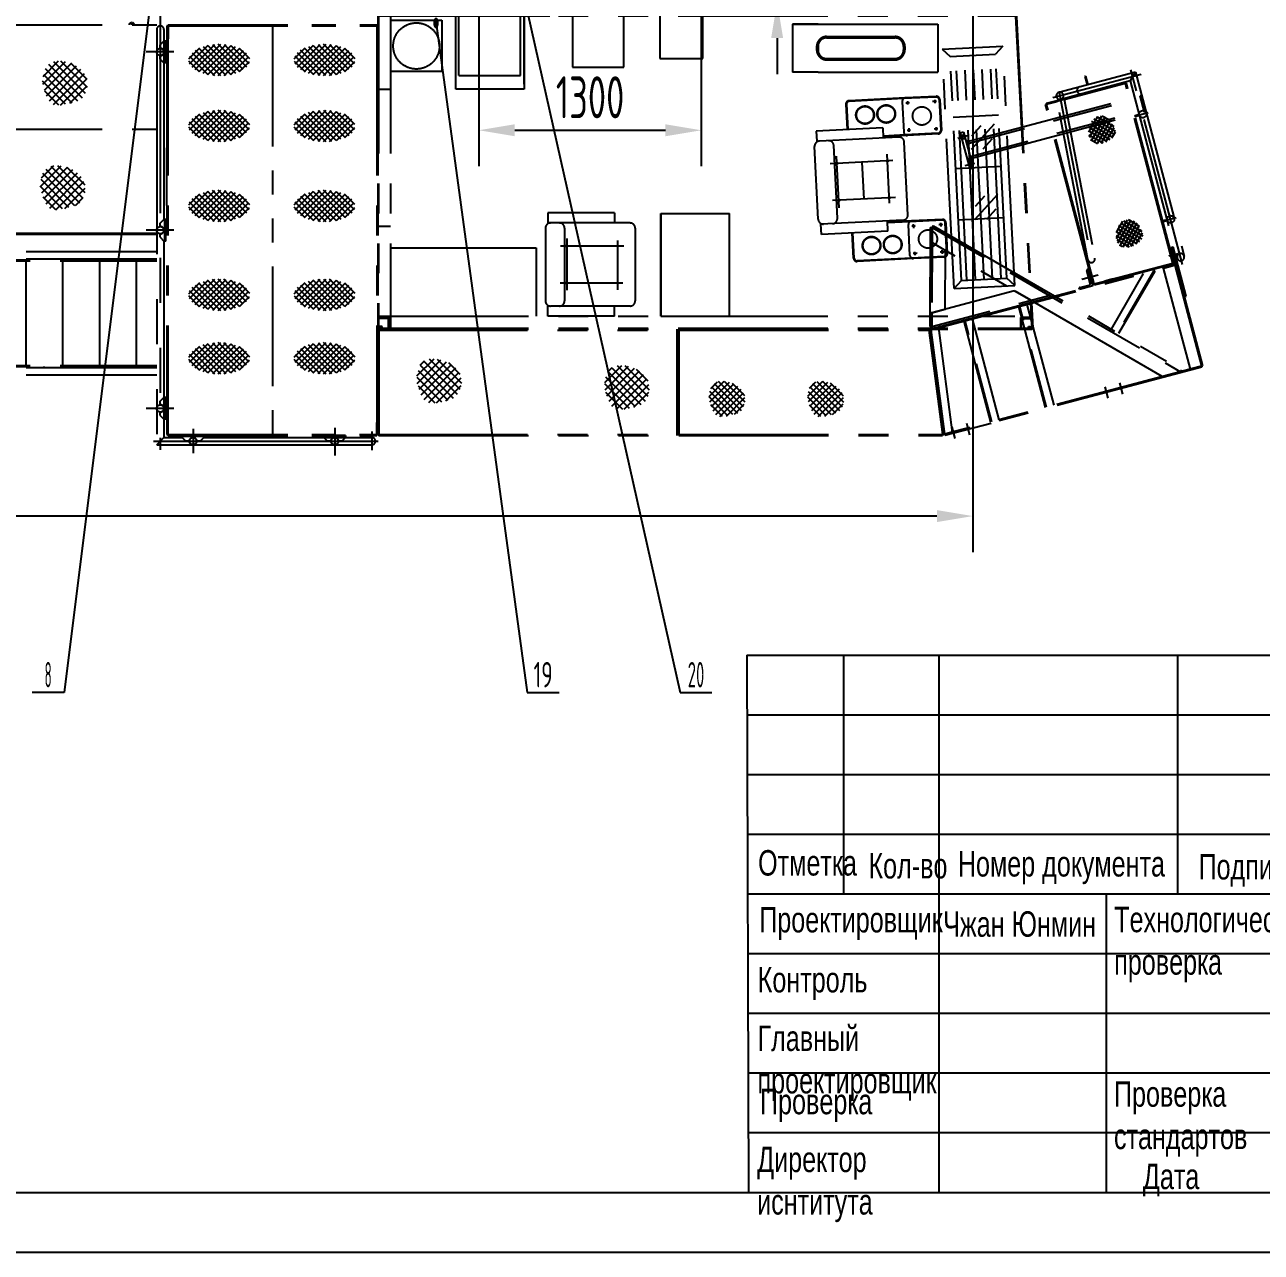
# Model space of a CAD drawing. Header units: millimetres. Extents: x 0 to 29400, y -802 to 20790.
# Drawn here: x 12261 to 19485, y 0 to 7170 of the extents above; entities that cross this region are included whole.
import ezdxf
from ezdxf.enums import TextEntityAlignment as Align

# ---------------------------------------------------------------- set-up
doc = ezdxf.new("R2010")
doc.units = ezdxf.units.MM
doc.header["$LTSCALE"] = 700
doc.linetypes.add('F', pattern=[0.75, 0.5, -0.25])
doc.linetypes.add('K', pattern=[2.5, 1.25, -0.25, 0.25, -0.25, 0.25, -0.25])
for name, color, linetype in [('01', 7, 'Continuous'), ('02', 1, 'Continuous'), ('04', 2, 'F'), ('07', 6, 'K'), ('08', 1, 'Continuous'), ('11', 3, 'Continuous'), ('THICK', 7, 'Continuous')]:
    doc.layers.add(name, color=color, linetype=linetype)
doc.styles.get("Standard").update_dxf_attribs({"font": 'isocp', "width": 0.707, "bigfont": 'intecad.shx'})
doc.dimstyles.new('INTE', dxfattribs={"dimscale": 70, "dimtxt": 3.5, "dimasz": 3, "dimexe": 3, "dimexo": 0, "dimgap": 1, "dimtad": 1, "dimdec": 0, "dimdsep": 46, "dimtxsty": 'Standard', "dimcen": 0, "dimclrd": 1, "dimclre": 1, "dimclrt": 3, "dimadec": 0, "dimazin": 0, "dimtfac": 1, "dimtdec": 0, "dimtmove": 0, "dimatfit": 0, "dimfxl": 1, "dimarcsym": 0})

# ---------------------------------------------------------------- blocks, each defined once
blk = doc.blocks.new('*D641')
at = {"layer": '02', "color": 1, "linetype": 'Continuous', "lineweight": -2, "ltscale": 1.166667}
for p, q in [((17799.9, 11633.2), (17799.9, 4089.9)), ((4466.3, 10921.1), (4466.3, 4089.9)), ((17589.9, 4299.9), (4676.3, 4299.9))]:
    blk.add_line(p, q, dxfattribs=at)
at = {"layer": '02', "color": 1, "linetype": 'Continuous', "ltscale": 1.166667}
for points in [[(4676.3, 4334.9), (4676.3, 4264.9), (4466.3, 4299.9)], [(17589.9, 4334.9), (17589.9, 4264.9), (17799.9, 4299.9)]]:
    blk.add_solid(points, dxfattribs=at)
at = {"layer": 'Defpoints', "color": 0, "linetype": 'Continuous', "ltscale": 1.166667}
for p in [(17799.9, 11633.2), (4466.3, 10921.1), (4466.3, 4299.9)]:
    blk.add_point(p, dxfattribs=at)
at = {"layer": '02', "color": 3, "linetype": 'Continuous', "ltscale": 1.166667, "insert": (11133.1, 4492.4), "char_height": 245, "attachment_point": 5}
blk.add_mtext('13334', dxfattribs=at)
blk = doc.blocks.new('QEWEQ')
at = {"layer": '07', "color": 6, "linetype": 'K'}
for p, q in [((4010.4, -3166.8), (4264.4, -3166.8)), ((4010.4, -3194.5), (4010.4, -3166.8)), ((4264.4, -3194.5), (4264.4, -3166.8)), ((3775.3, -3194.5), (6288.9, -3194.5)), ((3775.3, -3236.8), (6288.9, -3236.8)), ((3975.3, -3242.8), (6288.9, -3242.8)), ((3975.3, -3242.8), (3975.3, -3248.8)), ((3975.3, -3248.8), (6288.9, -3248.8)), ((4018.4, -3858.8), (4018.4, -3248.8)), ((4161.1, -3236.8), (4161.1, -3242.8)), ((4233.7, -3858.8), (4233.7, -3248.8)), ((4334.3, -3236.8), (4334.3, -3242.8)), ((4449, -3858.8), (4449, -3248.8)), ((4664.4, -3858.8), (4664.4, -3248.8)), ((4879.7, -3858.8), (4879.7, -3248.8)), ((4895.9, -3236.8), (4895.9, -3242.8)), ((5069, -3236.8), (5069, -3242.8)), ((5095, -3858.8), (5095, -3248.8)), ((5310.4, -3858.8), (5310.4, -3248.8)), ((5525.7, -3858.8), (5525.7, -3248.8)), ((5630.6, -3236.8), (5630.6, -3242.8)), ((5741, -3858.8), (5741, -3248.8)), ((5803.7, -3236.8), (5803.7, -3242.8)), ((5956.4, -3858.8), (5956.4, -3248.8)), ((6171.7, -3858.8), (6171.7, -3248.8)), ((3775.3, -3870.8), (6288.9, -3870.8)), ((3975.3, -3858.8), (6288.9, -3858.8)), ((3975.3, -3864.8), (3975.3, -3858.8)), ((3975.3, -3864.8), (6288.9, -3864.8)), ((4161.1, -3870.8), (4161.1, -3864.8)), ((4334.3, -3870.8), (4334.3, -3864.8)), ((4895.9, -3870.8), (4895.9, -3864.8)), ((5069, -3870.8), (5069, -3864.8)), ((5630.6, -3870.8), (5630.6, -3864.8)), ((5803.7, -3870.8), (5803.7, -3864.8)), ((3775.3, -3913.1), (6288.9, -3913.1)), ((4010.4, -3913.1), (4010.4, -3940.8)), ((4010.4, -3940.8), (4264.4, -3940.8)), ((4264.4, -3913.1), (4264.4, -3940.8))]:
    blk.add_line(p, q, dxfattribs=at)
for centre in [(3775.3, -3215.7), (3775.3, -3892)]:
    blk.add_arc(centre, 21.2, 90, 270, dxfattribs=at)
blk = doc.blocks.new('09-a')
at = {"layer": '04', "color": 2, "linetype": 'F'}
for p, q in [((11818.1, 7841.2), (13004.7, 6654.6)), ((11795.2, 7755.9), (11688.5, 7359.9)), ((12627.7, 7342.1), (12637.7, 7342.1)), ((12627.7, 7309.1), (12637.7, 7309.1)), ((13137.7, 7342.1), (13149.7, 7342.1)), ((13137.7, 7309.1), (13149.7, 7309.1)), ((11667.7, 7282.6), (12374.7, 7282.6)), ((11863.7, 6654.6), (11863.7, 7264.6)), ((12194.7, 6654.6), (12194.7, 7264.6)), ((12374.7, 7282.6), (12374.7, 7270.6)), ((13004.7, 7264.6), (12708.1, 6968.1)), ((11621.7, 6654.6), (11621.7, 6648.6)), ((11637.7, 6654.6), (11637.7, 6648.6)), ((11710.7, 6654.6), (11710.7, 6648.6)), ((11726.7, 6654.6), (11726.7, 6648.6)), ((12545.7, 6654.6), (12545.7, 6648.6)), ((12561.7, 6654.6), (12561.7, 6648.6)), ((12634.7, 6654.6), (12634.7, 6648.6)), ((12650.7, 6654.6), (12650.7, 6648.6))]:
    blk.add_line(p, q, dxfattribs=at)
at = {"layer": '07', "color": 6, "linetype": 'K'}
for p, q in [((11806.7, 7844.8), (11656.1, 7285.7)), ((11817.9, 7840.8), (11794.7, 7754.2)), ((11818.3, 7841.7), (11795.2, 7755.9)), ((11806.7, 7844.8), (11818.3, 7841.7)), ((11826.6, 7849.6), (11818.1, 7841.2)), ((11826.6, 7849.6), (13013.1, 6663.1)), ((11795.2, 7755.9), (11783.6, 7759)), ((12894.4, 6654.6), (11794.7, 7754.2)), ((11795.2, 7755.9), (11858.8, 7692.1)), ((11769.2, 7359.8), (11858.8, 7692.1)), ((12637.7, 7370.6), (12631, 7370.6)), ((12637.7, 7370.6), (12637.7, 7325.6)), ((12637.7, 7370.6), (12637.7, 7270.6)), ((13137.7, 7072.6), (13137.7, 7370.6)), ((13137.7, 7370.6), (13149.7, 7370.6)), ((13149.7, 7072.6), (13149.7, 7370.6)), ((11688.5, 7359.9), (11667.7, 7282.6)), ((11688.5, 7359.9), (11676.9, 7363)), ((11688.5, 7359.9), (11769.2, 7359.8)), ((12188.4, 7360.6), (11688.6, 7360.6)), ((12188.4, 7360.6), (12266.4, 7282.6)), ((12268.9, 7280.1), (12190.9, 7358.1)), ((12585, 7325.6), (12685, 7325.6)), ((12627.7, 7290.6), (12627.7, 7367.3)), ((13119.5, 7325.6), (13167.6, 7325.6)), ((11651.7, 7265.4), (11572.7, 6655.4)), ((11657.7, 7264.6), (11578.7, 6654.6)), ((11703.1, 7264.6), (11624, 6654.6)), ((11657.7, 7264.6), (11651.7, 7265.4)), ((11656.1, 7285.7), (11667.7, 7282.6)), ((11657.7, 7270.6), (13130.7, 7270.6)), ((11657.7, 7270.6), (11657.7, 7264.6)), ((11657.7, 7264.6), (13130.7, 7264.6)), ((11667.7, 7270.6), (11667.7, 7282.6)), ((11667.7, 7270.6), (12374.7, 7270.6)), ((11857.7, 6654.6), (11857.7, 7264.6)), ((11908.7, 6654.6), (11908.7, 7264.6)), ((12188.7, 6654.6), (12188.7, 7264.6)), ((12239.7, 6654.6), (12239.7, 7264.6)), ((12266.9, 7282.6), (12264.2, 7282.6)), ((12265.4, 7282.6), (12265.4, 7270.6)), ((12557.7, 7270.6), (12557.7, 7277.3)), ((12637.7, 7270.6), (12557.7, 7270.6)), ((12561, 7280.6), (12617.7, 7280.6)), ((12941, 7264.6), (12676.3, 6999.9)), ((13008.9, 7260.4), (12712.4, 6963.9)), ((13008.9, 7260.4), (13004.7, 7264.6)), ((13061.7, 7264.6), (13061.7, 6654.6)), ((13061.7, 7264.6), (13137.7, 7264.6)), ((13130.7, 7270.6), (13130.7, 7264.6)), ((13131.7, 7264.6), (13131.7, 6654.6)), ((13137.7, 7264.6), (13137.7, 6654.6)), ((13137.7, 7072.6), (13149.7, 7072.6)), ((11578.7, 6654.6), (11572.7, 6655.4)), ((13131.7, 6654.6), (11578.7, 6654.6)), ((11578.7, 6648.6), (11578.7, 6654.6)), ((11578.7, 6648.6), (11857.7, 6648.6)), ((13131.7, 6648.6), (11578.7, 6648.6)), ((11629.7, 6683.9), (11629.7, 6615.3)), ((11718.7, 6683.9), (11718.7, 6615.3)), ((12553.7, 6683.9), (12553.7, 6615.3)), ((12642.7, 6683.9), (12642.7, 6615.3)), ((13004.7, 6654.6), (12894.4, 6654.6)), ((13013.1, 6663.1), (13004.7, 6654.6)), ((13137.7, 6654.6), (13061.7, 6654.6)), ((13131.7, 6654.6), (13131.7, 6648.6))]:
    blk.add_line(p, q, dxfattribs=at)
for centre, radius, start, end in [((12631, 7367.3), 3.3, 90, 180.04595), ((12561, 7277.3), 3.3, 90.01268, 180), ((12617.7, 7290.6), 10, 270, 0)]:
    blk.add_arc(centre, radius, start, end, dxfattribs=at)
blk = doc.blocks.new('11-a1')
at = {"layer": '07', "linetype": 'K'}
for points in [[(12616.3, 9842.5), (12606.3, 9842.5), (12606.3, 9852.5)], [(13666.3, 9832.5), (13656.3, 9832.5), (13656.3, 9842.5)], [(12616.3, 9742.5), (12606.3, 9742.5), (12606.3, 9732.5)], [(13666.3, 9752.5), (13656.3, 9752.5), (13656.3, 9742.5)]]:
    blk.add_hatch(color=6, dxfattribs=at).paths.add_polyline_path(points)
at = {"layer": '04', "color": 2, "linetype": 'F'}
for p, q in [((12586.3, 9886.5), (12606.3, 9886.5)), ((12586.3, 9864.5), (12606.3, 9864.5)), ((12606.3, 9830.5), (13656.3, 9830.5)), ((12606.3, 9754.5), (13656.3, 9754.5)), ((12586.3, 9720.5), (12606.3, 9720.5)), ((12586.3, 9698.5), (12606.3, 9698.5))]:
    blk.add_line(p, q, dxfattribs=at)
at = {"layer": '07', "color": 6, "linetype": 'K'}
for p, q in [((12586.3, 9900.5), (12586.3, 9684.5)), ((12606.3, 9900.5), (12586.3, 9900.5)), ((12606.3, 9900.5), (12606.3, 9684.5)), ((12565.3, 9875.5), (12624.1, 9875.5)), ((12586.3, 9875.5), (12606.3, 9875.5)), ((12616.3, 9842.5), (12606.3, 9852.5)), ((12606.3, 9842.5), (13656.3, 9842.5)), ((13666.3, 9832.5), (13656.3, 9842.5)), ((13656.3, 9842.5), (13656.3, 9742.5)), ((13656.3, 9832.5), (13666.3, 9832.5)), ((13666.3, 9832.5), (13666.3, 9752.5)), ((12565.3, 9709.5), (12624.1, 9709.5)), ((12586.3, 9709.5), (12606.3, 9709.5)), ((12586.3, 9684.5), (12606.3, 9684.5)), ((12606.3, 9742.5), (13656.3, 9742.5)), ((12606.3, 9742.5), (12606.3, 9732.5)), ((12616.3, 9742.5), (12606.3, 9732.5)), ((13656.3, 9752.5), (13666.3, 9752.5)), ((13666.3, 9752.5), (13656.3, 9742.5))]:
    blk.add_line(p, q, dxfattribs=at)
blk = doc.blocks.new('A$C37F21476')
at = {"layer": '02', "linetype": 'Continuous'}
h = blk.add_hatch(dxfattribs=at)
h.set_pattern_fill('ANSI37', color=1, scale=10, style=0)
h.set_pattern_definition([(45, (-11288.267, -1206.898), (-22.45064, 22.45064), []), (135, (-11288.267, -1206.898), (-22.45064, -22.45064), [])])
edge = h.paths.add_edge_path()
edge.add_spline(control_points=[(-3, 135), (2, 175), (18, 299), (289, 230), (252, 29), (146, 8), (52, -12), (19, 59), (5, 103), (-1, 126), (-3, 135)], knot_values=[0, 0, 0, 0, 107.226623, 332.783515, 469.925804, 564.431844, 645.860592, 719.225168, 762.115824, 790.07632, 790.07632, 790.07632, 790.07632], degree=3, periodic=0)
blk = doc.blocks.new('10-a')
at = {"layer": '07', "linetype": 'K'}
h = blk.add_hatch(dxfattribs=at)
h.set_pattern_fill('ANSI37', color=6, scale=6, style=0)
h.set_pattern_definition([(45, (6343.845, 5967.497), (-13.470384, 13.470384), []), (135, (6343.845, 5967.497), (-13.470384, -13.470384), [])])
edge = h.paths.add_edge_path()
edge.add_spline(control_points=[(13114.9, 6772.7), (13118.1, 6796.6), (13127.8, 6870.9), (13290.4, 6829.6), (13268, 6708.8), (13204.2, 6696.2), (13148, 6684.6), (13128.4, 6726.9), (13119.5, 6753.4), (13116.2, 6767.2), (13114.9, 6772.7)], knot_values=[0, 0, 0, 0, 107.226623, 332.783515, 469.925804, 564.431844, 645.860592, 719.225168, 762.115824, 790.07632, 790.07632, 790.07632, 790.07632], degree=3, periodic=0)
at = {"layer": '04', "color": 2, "linetype": 'F'}
for p, q in [((12953.6, 6932.5), (12953.6, 6974.9)), ((12959.6, 6932.9), (12959.6, 6975.3)), ((14045.6, 6932.9), (14045.6, 6975.3)), ((14051.6, 6932.5), (14051.6, 6974.9))]:
    blk.add_line(p, q, dxfattribs=at)
for centre in [(13210, 6511.6), (13845, 6511.6)]:
    blk.add_circle(centre, 21.2, dxfattribs=at)
for centre, start, end in [((14072.7, 6952.3), 180, 0), ((12981, 6511.6), 270, 90)]:
    blk.add_arc(centre, 21.2, start, end, dxfattribs=at)
at = {"layer": '07', "color": 6, "linetype": 'K'}
for p, q in [((12953.6, 7039.7), (12959.6, 7039.7)), ((12953.6, 7039.7), (12953.6, 6974.9)), ((12959.6, 7045.7), (14045.6, 7045.7)), ((12959.6, 7039.7), (12959.6, 7045.7)), ((12959.6, 7039.7), (14045.6, 7039.7)), ((12959.6, 7039.7), (12959.6, 6975.3)), ((13043.3, 7055.7), (12967.3, 7055.7)), ((12967.3, 7055.7), (12967.3, 7045.7)), ((13005.3, 7064.8), (13005.3, 7027.1)), ((13043.3, 7045.7), (13043.3, 7055.7)), ((14091.9, 6951), (13058.2, 7021.8)), ((13106.6, 7039.7), (14061.2, 6974.3)), ((14045.6, 7045.7), (14045.6, 7039.7)), ((14051.6, 7039.7), (14045.6, 7039.7)), ((14045.6, 7039.7), (14045.6, 6975.3)), ((14051.6, 7039.7), (14051.6, 6974.9)), ((12953.6, 6912.2), (12953.6, 6974.9)), ((12959.6, 6921.9), (12959.6, 6975.3)), ((14058.3, 6932.1), (13103.7, 6997.5)), ((14051.6, 6533), (14051.6, 6952.3)), ((14058.3, 6932.1), (14058.6, 6936.7)), ((14060.9, 6969.6), (14061.2, 6974.3)), ((14072.7, 6461.9), (14072.7, 6994.9)), ((14093.9, 6490.4), (14093.9, 6952.3)), ((12953.6, 6932.5), (12953.6, 6563.7)), ((12959.6, 6932.9), (12959.6, 6563.7)), ((14045.6, 6932.9), (14045.6, 6563.7)), ((14051.6, 6932.5), (14051.6, 6563.7)), ((14144.9, 6782.4), (14093.9, 6782.4)), ((14093.9, 6777.4), (14093.9, 6782.4)), ((14144.9, 6777.4), (14093.9, 6777.4)), ((14144.9, 6777.4), (14144.9, 6782.4)), ((13005.3, 6538.6), (13005.3, 6576.4)), ((12937.1, 6511.6), (14114.1, 6511.6)), ((12953.6, 6563.7), (12959.6, 6563.7)), ((12959.6, 6563.7), (14045.6, 6563.7)), ((12959.6, 6563.7), (12959.6, 6557.7)), ((12959.6, 6557.7), (14045.6, 6557.7)), ((12967.3, 6547.7), (12967.3, 6557.7)), ((13043.3, 6547.7), (12967.3, 6547.7)), ((14051.9, 6532.7), (12981, 6532.7)), ((13043.3, 6557.7), (13043.3, 6547.7)), ((13213, 6557.7), (13207, 6557.7)), ((13207, 6532.7), (13207, 6557.7)), ((13210, 6478.8), (13210, 6562)), ((13213, 6532.7), (13213, 6557.7)), ((13842, 6532.7), (13842, 6557.7)), ((13848, 6557.7), (13842, 6557.7)), ((13845, 6478.8), (13845, 6562)), ((13848, 6532.7), (13848, 6557.7)), ((14051.6, 6563.7), (14045.6, 6563.7)), ((14045.6, 6557.7), (14045.6, 6563.7)), ((14093.9, 6490.4), (14051.6, 6533)), ((14093.9, 6490.4), (12981, 6490.4))]:
    blk.add_line(p, q, dxfattribs=at)
for centre, radius, start, end in [((13105.1, 7018.6), 21.1, 86.08014, 266.08014), ((14072.7, 6952.3), 21.2, 0, 180), ((14072.7, 6952.3), 21, 124.32676, 227.83352), ((14072.7, 6826.9), 21.2, 0, 180), ((12981, 6511.6), 21.2, 90, 270)]:
    blk.add_arc(centre, radius, start, end, dxfattribs=at)
at = {"layer": '07', "color": 6, "linetype": 'K', "xscale": 0.600000000000364, "yscale": 0.600000000000364, "zscale": 0.6}
blk.add_blockref('A$C37F21476', (13742.9, 6691.6), dxfattribs=at)
blk = doc.blocks.new('07-a')
at = {"layer": '07', "linetype": 'K'}
h = blk.add_hatch(dxfattribs=at)
h.set_pattern_fill('ANSI37', color=6, scale=10, style=0)
h.set_pattern_definition([(45, (-3344.173, 6304.557), (-22.45064, 22.45064), []), (135, (-3344.173, 6304.557), (-22.45064, -22.45064), [])])
edge = h.paths.add_edge_path()
edge.add_spline(control_points=[(7941, 7646.5), (7946.2, 7686.4), (7962.4, 7810.2), (8233.4, 7741.4), (8196.1, 7540), (8089.8, 7519.1), (7996, 7499.7), (7963.5, 7570.2), (7948.6, 7614.3), (7943.1, 7637.4), (7941, 7646.5)], knot_values=[0, 0, 0, 0, 107.226623, 332.783515, 469.925804, 564.431844, 645.860592, 719.225168, 762.115824, 790.07632, 790.07632, 790.07632, 790.07632], degree=3, periodic=0)
h = blk.add_hatch(dxfattribs=at)
h.set_pattern_fill('ANSI37', color=6, scale=10, style=0)
h.set_pattern_definition([(45, (-2247.32, 6266.282), (-22.45064, 22.45064), []), (135, (-2247.32, 6266.282), (-22.45064, -22.45064), [])])
edge = h.paths.add_edge_path()
edge.add_spline(control_points=[(9037.8, 7608.3), (9043.1, 7648.1), (9059.3, 7771.9), (9330.2, 7703.2), (9293, 7501.8), (9186.6, 7480.9), (9092.9, 7461.4), (9060.3, 7531.9), (9045.5, 7576.1), (9040, 7599.1), (9037.8, 7608.3)], knot_values=[0, 0, 0, 0, 107.226623, 332.783515, 469.925804, 564.431844, 645.860592, 719.225168, 762.115824, 790.07632, 790.07632, 790.07632, 790.07632], degree=3, periodic=0)
at = {"layer": '07', "color": 6, "linetype": 'K'}
for p, q in [((7715.1, 7936.7), (9468.1, 7936.7)), ((7715.1, 7936.7), (7715.1, 7326.7)), ((7721.1, 7942.7), (9462.1, 7942.7)), ((7721.1, 7942.7), (7721.1, 7320.7)), ((9462.1, 7942.7), (9462.1, 7320.7)), ((9468.1, 7936.7), (9468.1, 7326.7)), ((7715.1, 7326.7), (9468.1, 7326.7)), ((7715.1, 7326.7), (7721.1, 7320.7)), ((7721.1, 7320.7), (9462.1, 7320.7))]:
    blk.add_line(p, q, dxfattribs=at)
blk = doc.blocks.new('06-a')
at = {"layer": '02', "linetype": 'Continuous', "ltscale": 0.8}
h = blk.add_hatch(dxfattribs=at)
h.set_pattern_fill('ANSI37', color=1, scale=7.5, angle=-90, style=0)
h.set_pattern_definition([(315, (4608.653, 7924.022), (16.83798, 16.83798), []), (45, (4608.653, 7924.022), (-16.83798, 16.83798), [])])
edge = h.paths.add_edge_path()
edge.add_ellipse((6818, 6426.6), major_axis=(178, 0), ratio=0.514239, start_angle=0, end_angle=360)
h = blk.add_hatch(dxfattribs=at)
h.set_pattern_fill('ANSI37', color=1, scale=7.5, angle=-90, style=0)
h.set_pattern_definition([(315, (5224.601, 7924.022), (16.83798, 16.83798), []), (45, (5224.601, 7924.022), (-16.83798, 16.83798), [])])
edge = h.paths.add_edge_path()
edge.add_ellipse((7433.9, 6426.6), major_axis=(178, 0), ratio=0.514239, start_angle=0, end_angle=360)
h = blk.add_hatch(dxfattribs=at)
h.set_pattern_fill('ANSI37', color=1, scale=7.5, angle=-90, style=0)
h.set_pattern_definition([(315, (4608.653, 7538.386), (16.83798, 16.83798), []), (45, (4608.653, 7538.386), (-16.83798, 16.83798), [])])
edge = h.paths.add_edge_path()
edge.add_ellipse((6818, 6041), major_axis=(178, 0), ratio=0.514239, start_angle=0, end_angle=360)
h = blk.add_hatch(dxfattribs=at)
h.set_pattern_fill('ANSI37', color=1, scale=7.5, angle=-90, style=0)
h.set_pattern_definition([(315, (5224.601, 7538.386), (16.83798, 16.83798), []), (45, (5224.601, 7538.386), (-16.83798, 16.83798), [])])
edge = h.paths.add_edge_path()
edge.add_ellipse((7433.9, 6041), major_axis=(178, 0), ratio=0.514239, start_angle=0, end_angle=360)
h = blk.add_hatch(dxfattribs=at)
h.set_pattern_fill('ANSI37', color=1, scale=7.5, angle=-90, style=0)
h.set_pattern_definition([(315, (4608.653, 7071.174), (16.83798, 16.83798), []), (45, (4608.653, 7071.174), (-16.83798, 16.83798), [])])
edge = h.paths.add_edge_path()
edge.add_ellipse((6818, 5573.8), major_axis=(178, 0), ratio=0.514239, start_angle=0, end_angle=360)
h = blk.add_hatch(dxfattribs=at)
h.set_pattern_fill('ANSI37', color=1, scale=7.5, angle=-90, style=0)
h.set_pattern_definition([(315, (5224.601, 7071.174), (16.83798, 16.83798), []), (45, (5224.601, 7071.174), (-16.83798, 16.83798), [])])
edge = h.paths.add_edge_path()
edge.add_ellipse((7433.9, 5573.8), major_axis=(178, 0), ratio=0.514239, start_angle=0, end_angle=360)
h = blk.add_hatch(dxfattribs=at)
h.set_pattern_fill('ANSI37', color=1, scale=7.5, angle=-90, style=0)
h.set_pattern_definition([(315, (4608.653, 6552.05), (16.83798, 16.83798), []), (45, (4608.653, 6552.05), (-16.83798, 16.83798), [])])
edge = h.paths.add_edge_path()
edge.add_ellipse((6818, 5054.7), major_axis=(178, 0), ratio=0.514239, start_angle=0, end_angle=360)
h = blk.add_hatch(dxfattribs=at)
h.set_pattern_fill('ANSI37', color=1, scale=7.5, angle=-90, style=0)
h.set_pattern_definition([(315, (5224.601, 6552.05), (16.83798, 16.83798), []), (45, (5224.601, 6552.05), (-16.83798, 16.83798), [])])
edge = h.paths.add_edge_path()
edge.add_ellipse((7433.9, 5054.7), major_axis=(178, 0), ratio=0.514239, start_angle=0, end_angle=360)
h = blk.add_hatch(dxfattribs=at)
h.set_pattern_fill('ANSI37', color=1, scale=7.5, angle=-90, style=0)
h.set_pattern_definition([(315, (4608.653, 6181.247), (16.83798, 16.83798), []), (45, (4608.653, 6181.247), (-16.83798, 16.83798), [])])
edge = h.paths.add_edge_path()
edge.add_ellipse((6818, 4683.9), major_axis=(178, 0), ratio=0.514239, start_angle=0, end_angle=360)
h = blk.add_hatch(dxfattribs=at)
h.set_pattern_fill('ANSI37', color=1, scale=7.5, angle=-90, style=0)
h.set_pattern_definition([(315, (5224.601, 6181.247), (16.83798, 16.83798), []), (45, (5224.601, 6181.247), (-16.83798, 16.83798), [])])
edge = h.paths.add_edge_path()
edge.add_ellipse((7433.9, 4683.9), major_axis=(178, 0), ratio=0.514239, start_angle=0, end_angle=360)
for p, q in [((6518.8, 6625.9), (6512.8, 6625.9)), ((7744.8, 6625.9), (7738.8, 6625.9))]:
    blk.add_line(p, q)
at = {"ltscale": 0.8}
for p, q in [((6519.3, 6625.9), (6519.3, 6549.9)), ((7738.3, 6625.9), (7738.3, 6555.9))]:
    blk.add_line(p, q, dxfattribs=at)
at = {"layer": '01', "color": 7, "linetype": 'Continuous'}
blk.add_line((6519.3, 6631.9), (6519.3, 6625.9), dxfattribs=at)
at = {"layer": '01'}
blk.add_line((7738.3, 6631.9), (7738.3, 6625.9), dxfattribs=at)
at = {"layer": '07', "color": 6, "linetype": 'K'}
for p, q in [((6512.8, 6625.9), (6512.8, 4237.9)), ((6518.8, 6625.9), (6518.8, 4237.9)), ((7738.8, 6625.9), (7738.8, 4237.9)), ((7744.8, 6625.9), (7744.8, 4237.9)), ((6512.8, 4237.9), (6518.8, 4237.9)), ((6512.8, 4237.9), (6519.3, 4231.9)), ((7738.8, 4237.9), (7744.8, 4237.9))]:
    blk.add_line(p, q, dxfattribs=at)
at = {"layer": '07', "color": 6, "linetype": 'K', "ltscale": 0.8}
for p, q in [((6519.3, 6631.9), (7738.3, 6631.9)), ((6519.3, 6625.9), (7738.3, 6625.9)), ((7128.8, 6619.9), (7128.8, 4237.9)), ((6512.8, 5576.6), (6512.8, 5912.9)), ((6519.3, 4231.9), (6519.3, 4307.9)), ((7738.3, 4231.9), (7738.3, 4307.9)), ((6518.8, 4237.9), (7738.8, 4237.9)), ((6519.3, 4237.9), (7738.3, 4237.9)), ((6519.3, 4231.9), (7738.3, 4231.9))]:
    blk.add_line(p, q, dxfattribs=at)
blk = doc.blocks.new('A$C20E85FB4')
at = {"layer": '02', "linetype": 'Continuous', "ltscale": 0.8}
h = blk.add_hatch(dxfattribs=at)
h.set_pattern_fill('ANSI37', color=1, scale=10, style=0)
h.set_pattern_definition([(45, (-11288.267, -1206.898), (-22.45064, 22.45064), []), (135, (-11288.267, -1206.898), (-22.45064, -22.45064), [])])
edge = h.paths.add_edge_path()
edge.add_spline(control_points=[(-3.1, 135.1), (2.1, 175), (18.3, 298.7), (289.3, 230), (252, 28.6), (145.7, 7.7), (51.9, -11.7), (19.4, 58.8), (4.5, 102.9), (-1, 126), (-3.1, 135.1)], knot_values=[0, 0, 0, 0, 107.226623, 332.783515, 469.925804, 564.431844, 645.860592, 719.225168, 762.115824, 790.07632, 790.07632, 790.07632, 790.07632], degree=3, periodic=0)
blk = doc.blocks.new('A$C73CE42FD')
at = {"layer": '04'}
blk.add_line((6, 2111.7), (0, 2111.7), dxfattribs=at)
at = {"layer": '07', "color": 6, "linetype": 'K'}
for p, q in [((0, 2111.7), (0, 892.7)), ((6, 2111.7), (1199.1, 2111.7)), ((6, 892.7), (6, 2111.7)), ((6, 1502.2), (1199.1, 1502.2)), ((0, 892.7), (6, 892.7)), ((1199.1, 892.7), (6, 892.7)), ((6, 886.7), (6, 892.7)), ((1199.1, 886.7), (6, 886.7))]:
    blk.add_line(p, q, dxfattribs=at)
at = {"layer": '07', "color": 6, "linetype": 'K', "ltscale": 0.8}
for p, q in [((1039, 2114.7), (1049, 2124.7)), ((1039, 2114.7), (1039, 2111.7)), ((1051, 2124.7), (1049, 2124.7)), ((1051, 2124.7), (1051, 2111.7)), ((1057, 2124.7), (1059, 2124.7)), ((1057, 2124.7), (1057, 2111.7)), ((1069, 2114.7), (1059, 2124.7)), ((1069, 2114.7), (1069, 2111.7))]:
    blk.add_line(p, q, dxfattribs=at)
at = {"layer": '07', "color": 6, "linetype": 'K'}
for p in [(533.4, 1642.7), (520.3, 1032)]:
    blk.add_blockref('A$C20E85FB4', p, dxfattribs=at)
blk = doc.blocks.new('A$C4A5748E6')
at = {"layer": '02', "linetype": 'Continuous'}
h = blk.add_hatch(dxfattribs=at)
h.set_pattern_fill('ANSI37', color=1, scale=10, style=0)
h.set_pattern_definition([(45, (-11288.267, -1206.898), (-22.45064, 22.45064), []), (135, (-11288.267, -1206.898), (-22.45064, -22.45064), [])])
edge = h.paths.add_edge_path()
edge.add_spline(control_points=[(-3.1, 135.1), (2.1, 175), (18.3, 298.7), (289.3, 230), (252, 28.6), (145.7, 7.7), (51.9, -11.7), (19.4, 58.8), (4.5, 102.9), (-1, 126), (-3.1, 135.1)], knot_values=[0, 0, 0, 0, 107.226623, 332.783515, 469.925804, 564.431844, 645.860592, 719.225168, 762.115824, 790.07632, 790.07632, 790.07632, 790.07632], degree=3, periodic=0)
blk = doc.blocks.new('08-1')
at = {"layer": '07', "color": 6, "linetype": 'K'}
for p, q in [((10292.4, 7601.6), (10292.4, 6991.6)), ((10298.4, 7601.6), (10292.4, 7601.6)), ((10298.4, 7607.6), (11759.4, 7607.6)), ((10298.4, 7607.6), (10298.4, 7601.6)), ((10298.4, 7601.6), (10298.4, 6991.6)), ((10298.4, 7601.6), (11759.4, 7601.6)), ((11759.4, 7601.6), (11759.4, 7607.6)), ((11759.4, 7601.6), (11765.4, 7602.4)), ((11759.4, 7601.6), (11839.4, 6991.6)), ((11765.4, 7602.4), (11845.4, 6992.4)), ((10298.4, 6991.6), (10292.4, 6991.6)), ((10298.4, 6991.6), (11839.4, 6991.6)), ((10298.4, 6991.6), (10298.4, 6985.6)), ((10298.4, 6985.6), (11839.4, 6985.6)), ((11839.4, 6991.6), (11845.4, 6992.4)), ((11839.4, 6985.6), (11839.4, 6991.6))]:
    blk.add_line(p, q, dxfattribs=at)
at = {"layer": '07', "color": 6, "linetype": 'K', "xscale": 0.7999999999992724, "yscale": 0.8000000000001819, "zscale": 0.8}
for p in [(10476.4, 7097.5), (11052.9, 7097.5)]:
    blk.add_blockref('A$C4A5748E6', p, dxfattribs=at)
blk = doc.blocks.new('werwerwer')
at = {"layer": '07', "color": 6, "linetype": 'K', "ltscale": 1.5}
for p, q in [((13589.6, 4939.6), (13589.6, 2243.3)), ((13568.5, 4698.7), (13568.5, 2273.6)), ((13610.8, 4698.7), (13610.8, 3590.2)), ((13588.8, 4609.2), (13610.8, 4631.2)), ((13621.8, 4631.2), (13610.8, 4631.2)), ((13616.8, 4504.2), (13616.8, 4631.2)), ((13621.8, 4504.2), (13621.8, 4631.2)), ((13588.8, 4589.7), (13588.8, 4609.2)), ((13588.8, 4526.2), (13588.8, 4545.7)), ((13588.8, 4526.2), (13610.8, 4504.2)), ((13621.8, 4504.2), (13610.8, 4504.2)), ((13588.8, 3568.2), (13610.8, 3590.2)), ((13588.8, 3548.7), (13588.8, 3568.2)), ((13621.8, 3590.2), (13610.8, 3590.2)), ((13616.8, 3463.2), (13616.8, 3590.2)), ((13621.8, 3463.2), (13621.8, 3590.2)), ((13588.8, 3485.2), (13588.8, 3504.7)), ((13588.8, 3485.2), (13610.8, 3463.2)), ((13610.8, 3463.2), (13610.8, 2315.9)), ((13621.8, 3463.2), (13610.8, 3463.2)), ((13588.8, 2527.2), (13610.8, 2549.2)), ((13621.8, 2549.2), (13610.8, 2549.2)), ((13616.8, 2422.2), (13616.8, 2549.2)), ((13621.8, 2422.2), (13621.8, 2549.2)), ((13588.8, 2507.7), (13588.8, 2527.2)), ((13588.8, 2444.2), (13588.8, 2463.7)), ((13588.8, 2444.2), (13610.8, 2422.2)), ((13621.8, 2422.2), (13610.8, 2422.2)), ((13610.8, 2315.9), (13717.1, 2315.9)), ((13844.1, 2326.9), (13717.1, 2326.9)), ((13717.1, 2326.9), (13717.1, 2315.9)), ((13844.1, 2321.9), (13717.1, 2321.9)), ((13739.1, 2293.9), (13717.1, 2315.9)), ((13822.1, 2293.9), (13844.1, 2315.9)), ((13844.1, 2326.9), (13844.1, 2315.9)), ((13844.1, 2315.9), (14825.6, 2315.9)), ((14671.8, 2326.9), (14544.8, 2326.9)), ((14544.8, 2326.9), (14544.8, 2315.9)), ((14671.8, 2321.9), (14544.8, 2321.9)), ((14566.8, 2293.9), (14544.8, 2315.9)), ((14649.8, 2293.9), (14671.8, 2315.9)), ((14671.8, 2326.9), (14671.8, 2315.9)), ((14671.8, 2315.9), (14825.6, 2315.9)), ((13550.6, 2294.7), (14895, 2294.7)), ((13568.5, 2273.6), (14825.6, 2273.6)), ((13758.6, 2293.9), (13739.1, 2293.9)), ((13822.1, 2293.9), (13802.6, 2293.9)), ((14586.3, 2293.9), (14566.8, 2293.9)), ((14649.8, 2293.9), (14630.3, 2293.9))]:
    blk.add_line(p, q, dxfattribs=at)
at = {"layer": '07', "color": 6, "linetype": 'K'}
for p, q in [((13667.8, 4567.7), (13506, 4567.7)), ((13667.8, 3526.7), (13506, 3526.7)), ((13667.8, 2485.7), (13506, 2485.7)), ((13568.5, 2273.6), (13610.8, 2315.9)), ((13780.6, 2366.3), (13780.6, 2224.2)), ((14608.3, 2372.9), (14608.3, 2211)), ((14825.6, 2351.4), (14825.6, 2242))]:
    blk.add_line(p, q, dxfattribs=at)
for centre in [(13589.6, 4567.7), (13589.6, 3526.7), (13589.6, 2485.7), (13780.6, 2294.7), (14608.3, 2294.7)]:
    blk.add_circle(centre, 21.1, dxfattribs=at)
for centre, radius, start, end in [((13589.6, 4698.7), 21.2, 0, 180), ((14825.6, 2294.7), 21.1, 270, 90)]:
    blk.add_arc(centre, radius, start, end, dxfattribs=at)
at = {"layer": '07', "color": 6, "linetype": 'K', "ltscale": 1.5}
for centre, start, end in [((13588.8, 4567.7), 270, 90), ((13588.8, 3526.7), 270, 90), ((13588.8, 2485.7), 270, 90), ((13780.6, 2293.9), 0, 180), ((14608.3, 2293.9), 0, 180)]:
    blk.add_arc(centre, 22, start, end, dxfattribs=at)
at = {"layer": '07', "color": 6, "linetype": 'K'}
for name, p in [('A$C73CE42FD', (12369.4, 2615.2)), ('06-a', (7115.4, -1905)), ('QEWEQ', (7279.6, 6595.9)), ('07-a', (7145, -4993.8)), ('08-1', (6320.7, -4658.8))]:
    blk.add_blockref(name, p, dxfattribs=at)
for name, p, rotation in [('10-a', (29172.5, -7509), 104.8525089465058), ('11-a1', (8635.4, -8702), 14.85250894630432), ('09-a', (8686, -7065.8), 14.85250894630432)]:
    blk.add_blockref(name, p, dxfattribs=dict(at, rotation=rotation))
blk = doc.blocks.new('*D1212')
at = {"layer": '08', "color": 1, "lineweight": -2, "ltscale": 1.166667}
for p, q in [((16656.9, 7961.9), (16656.9, 8171.9)), ((16213.9, 7751.9), (16866.9, 7751.9)), ((16656.9, 7301.9), (16656.9, 7751.9)), ((16213.9, 7301.9), (16866.9, 7301.9)), ((16656.9, 7091.9), (16656.9, 6881.9))]:
    blk.add_line(p, q, dxfattribs=at)
at = {"layer": '08', "color": 1, "ltscale": 1.166667}
for points in [[(16621.9, 7961.9), (16691.9, 7961.9), (16656.9, 7751.9)], [(16621.9, 7091.9), (16691.9, 7091.9), (16656.9, 7301.9)]]:
    blk.add_solid(points, dxfattribs=at)
at = {"layer": 'Defpoints', "color": 0, "ltscale": 1.166667}
for p in [(16213.9, 7751.9), (16656.9, 7751.9), (16213.9, 7301.9)]:
    blk.add_point(p, dxfattribs=at)
at = {"layer": '08', "color": 3, "ltscale": 1.166667, "insert": (16464.4, 7526.9), "char_height": 245, "attachment_point": 5, "rotation": 90}
blk.add_mtext('450', dxfattribs=at)
blk = doc.blocks.new('*D1213')
at = {"layer": '08', "color": 1, "lineweight": -2, "ltscale": 1.166667}
for p, q in [((14913.9, 7751.9), (14913.9, 6343.5)), ((16213.9, 7751.9), (16213.9, 6343.5)), ((15123.9, 6553.5), (16003.9, 6553.5))]:
    blk.add_line(p, q, dxfattribs=at)
at = {"layer": '08', "color": 1, "ltscale": 1.166667}
for points in [[(15123.9, 6588.5), (15123.9, 6518.5), (14913.9, 6553.5)], [(16003.9, 6588.5), (16003.9, 6518.5), (16213.9, 6553.5)]]:
    blk.add_solid(points, dxfattribs=at)
at = {"layer": 'Defpoints', "color": 0, "ltscale": 1.166667}
for p in [(14913.9, 7751.9), (16213.9, 7751.9), (16213.9, 6553.5)]:
    blk.add_point(p, dxfattribs=at)
at = {"layer": '08', "color": 3, "ltscale": 1.166667, "insert": (15563.9, 6746), "char_height": 245, "attachment_point": 5}
blk.add_mtext('1300', dxfattribs=at)
blk = doc.blocks.new('ASDSD')
at = {"layer": '07', "color": 6, "linetype": 'K'}
for p, q in [((28775, 7241.7), (28780, 7246.7)), ((28775, 7241.7), (28775, 5345.7)), ((28800, 7241.7), (28775, 7241.7)), ((28780, 7246.7), (32497, 7246.7)), ((28780, 7241.7), (28780, 7246.7)), ((28780, 7241.7), (32497, 7241.7)), ((28780, 7241.7), (28780, 5345.7)), ((28780, 7241.7), (28800, 7241.7)), ((28780, 7231.7), (28780, 7241.7)), ((28800, 7231.7), (28780, 7231.7)), ((28800, 7241.7), (28800, 7231.7)), ((28838, 7240.2), (28838, 7190.7)), ((28843, 7241.7), (28839.5, 7241.7)), ((28843, 7178.7), (28843, 7241.7)), ((28850, 7241.7), (28850, 5345.7)), ((32434, 7178.7), (32434, 7241.7)), ((32434, 7241.7), (32437.5, 7241.7)), ((32439, 7240.2), (32439, 7190.7)), ((32497, 7241.7), (32477, 7241.7)), ((32477, 7241.7), (32477, 7231.7)), ((32477, 7231.7), (32497, 7231.7)), ((32497, 7246.7), (32502, 7241.7)), ((32497, 7246.2), (32497, 7246.7)), ((32497, 7241.7), (32497, 7246.2)), ((32497, 7241.7), (32597, 5345.7)), ((32497, 7241.7), (32502, 7241.7)), ((32497, 7231.7), (32497, 7241.7)), ((32502, 7241.7), (32602, 5345.7)), ((28780, 7178.7), (28780, 7182)), ((28780, 7178.7), (28843, 7178.7)), ((28780, 7171.7), (32497, 7171.7)), ((28831, 7183.7), (28781.7, 7183.7)), ((29230.7, 6741.7), (29230.7, 7171.7)), ((29247.7, 6821.7), (29247.7, 7171.7)), ((29280.7, 7171.7), (29780.7, 7171.7)), ((29609.6, 6821.7), (29609.6, 7171.7)), ((29630.7, 6771.7), (29630.7, 7171.7)), ((29630.7, 7171.7), (29630.7, 6741.7)), ((29913.3, 7171.7), (29913.3, 6871.7)), ((30213.3, 6871.7), (30213.3, 7171.7)), ((30423.5, 7171.7), (30423.5, 6921.7)), ((30673.5, 6921.7), (30673.5, 7171.7)), ((32497, 7178.7), (32434, 7178.7)), ((32446, 7183.7), (32495.4, 7183.7)), ((32497, 7178.7), (32497, 7182)), ((28850, 7146.4), (29150, 7146.4)), ((29150, 7146.4), (29150, 6846.4)), ((31347, 7121.7), (31197, 7121.7)), ((31197, 7121.7), (32047, 7121.7)), ((31197, 7121.7), (31197, 6841.7)), ((32047, 7121.7), (32047, 6841.7)), ((31397, 7049.7), (31797, 7049.7)), ((31397, 7041.7), (31797, 7041.7)), ((31339, 6991.7), (31339, 6971.7)), ((31347, 6991.7), (31347, 6971.7)), ((31847, 6991.7), (31847, 6971.7)), ((31855, 6991.7), (31855, 6971.7)), ((32072.5, 6976), (32427, 6993.7)), ((32142, 5577.8), (32072.5, 6976)), ((32072.5, 6976), (32119.6, 6933.3)), ((32119.6, 6933.3), (32384.3, 6946.5)), ((32267.1, 5629.1), (32202, 6937.4)), ((32317.1, 5631.5), (32252, 6939.9)), ((32367, 5634), (32301.9, 6942.4)), ((32416.9, 5636.5), (32351.8, 6944.9)), ((32427, 6993.7), (32384.3, 6946.5)), ((32449.4, 5638.1), (32384.3, 6946.5)), ((32496.6, 5595.4), (32427, 6993.7)), ((29913.3, 6871.7), (30213.3, 6871.7)), ((30423.5, 6921.7), (30673.5, 6921.7)), ((31397, 6921.7), (31797, 6921.7)), ((31397, 6913.7), (31797, 6913.7)), ((32184.7, 5625), (32119.6, 6933.3)), ((32217.2, 5626.6), (32152.1, 6935)), ((29150, 6846.4), (28850, 6846.4)), ((29247.7, 6821.7), (29609.6, 6821.7)), ((31347, 6841.7), (31197, 6841.7)), ((31347, 6841.7), (32047, 6841.7)), ((28775, 6741.7), (28850, 6741.7)), ((29630.7, 6741.7), (29230.7, 6741.7)), ((31509.6, 6654.2), (31517, 6506.9)), ((31513.6, 6654.4), (31521, 6507.1)), ((31858.2, 6691.6), (31528.6, 6675.2)), ((31846.4, 6687), (31528.8, 6671.2)), ((31839.2, 6670.6), (31848.2, 6490.8)), ((32038.2, 6696.5), (31846.4, 6687)), ((32038, 6700.5), (31858.2, 6691.6)), ((31882.3, 6662.8), (31859.7, 6661.6)), ((31869.2, 6672.1), (31870.2, 6652.3)), ((32039.5, 6670.6), (32016.4, 6669.4)), ((32029, 6680.1), (32030, 6659.7)), ((32055, 6681.4), (32063.9, 6501.6)), ((32059, 6681.6), (32067.9, 6501.8)), ((32137.3, 6578.8), (32401.9, 6591.9)), ((31725.1, 6517.3), (31336.8, 6497.9)), ((31725.1, 6517.3), (31728.1, 6457.3)), ((31887.6, 6502.8), (31867.7, 6501.8)), ((31877, 6515.2), (31878.2, 6492.3)), ((32047.4, 6510.8), (32025.9, 6509.7)), ((32037, 6520), (32038, 6500.3)), ((32243.5, 6391.7), (32377.7, 6540)), ((32246.5, 6469.6), (32301.1, 6529.8)), ((31336.8, 6497.9), (31339.8, 6438)), ((31819.6, 6461.9), (31355.3, 6438.8)), ((31857, 6475.3), (31727.6, 6468.8)), ((31869.2, 6471.9), (31727.8, 6464.8)), ((31872.2, 6008.9), (31851.1, 6433.4)), ((32048.7, 6484.8), (31857, 6475.3)), ((32048.9, 6480.8), (31869.2, 6471.9)), ((32312.6, 6393.5), (32367.1, 6453.8)), ((31347.9, 5982.8), (31326.8, 6407.3)), ((31460.3, 5988.4), (31439.1, 6412.9)), ((31765.3, 6075.6), (31751, 6362.8)), ((31783.9, 6325.4), (31417.7, 6307.2)), ((31470.7, 6050.1), (31455.7, 6350.8)), ((31616.1, 6100.8), (31605.3, 6316.6)), ((32152.2, 6279.1), (32416.9, 6292.3)), ((31800.1, 6110), (31431.2, 6091.6)), ((32264, 5980.5), (32398.2, 6128.8)), ((32267, 6058.4), (32321.5, 6118.6)), ((30157.4, 6020.7), (29768.6, 6020.7)), ((29768.6, 6020.7), (29768.6, 5960.7)), ((30157.4, 6020.7), (30157.4, 5960.7)), ((30429, 6017.1), (30429, 5417.1)), ((30429, 5417.1), (30429, 6017.1)), ((30429, 6017.1), (30829, 6017.1)), ((30829, 5417.1), (30829, 6017.1)), ((32333, 5982.3), (32387.6, 6042.6)), ((28775, 5941.7), (28850, 5941.7)), ((29754.1, 5930.7), (29754.1, 5505.7)), ((30249, 5960.7), (29768.6, 5960.7)), ((29866.6, 5930.7), (29866.6, 5505.7)), ((30279, 5930.7), (30279, 5505.7)), ((31843.7, 5977.5), (31363.9, 5953.6)), ((31366.9, 5893.7), (31363.9, 5953.6)), ((31755.2, 5913), (31752.2, 5972.9)), ((31894, 5972.5), (31752.6, 5965.4)), ((31882.2, 5967.9), (31752.8, 5961.4)), ((31884, 5771.7), (31875, 5951.5)), ((32074, 5977.4), (31882.2, 5967.9)), ((32073.8, 5981.4), (31894, 5972.5)), ((31915.5, 5943.5), (31895.5, 5942.5)), ((31906.1, 5930.1), (31905, 5953)), ((32075.3, 5951.5), (32053.7, 5950.4)), ((32065.8, 5941.2), (32064.8, 5961)), ((32099.7, 5782.5), (32090.8, 5962.3)), ((32103.7, 5782.7), (32094.8, 5962.5)), ((32167.1, 5979.5), (32431.8, 5992.7)), ((29880.1, 5869.7), (29880.1, 5568.5)), ((30175.6, 5858.8), (30175.6, 5571.2)), ((31755.2, 5913), (31366.9, 5893.7)), ((31554.4, 5755.3), (31547.1, 5902.6)), ((31558.4, 5755.5), (31551.1, 5902.8)), ((28850, 5815.7), (29700, 5815.7)), ((28850, 5815.7), (28850, 5415.7)), ((29700, 5815.7), (29700, 5415.7)), ((30212, 5826.2), (29842.7, 5826.2)), ((31926.1, 5783.8), (31903.5, 5782.7)), ((31914, 5773.2), (31913, 5793.1)), ((32083.2, 5791.7), (32060.1, 5790.5)), ((32073.8, 5781.2), (32072.7, 5801.6)), ((28850, 5758.7), (28850, 5415.7)), ((31892.8, 5756.2), (31575.2, 5740.3)), ((31905, 5752.8), (31575.4, 5736.3)), ((32084.5, 5765.7), (31892.8, 5756.2)), ((32084.7, 5761.7), (31905, 5752.8)), ((32184.7, 5625), (32449.4, 5638.1)), ((32496.6, 5595.4), (32449.4, 5638.1)), ((30206.6, 5610.2), (29840, 5610.2)), ((32142, 5577.8), (32184.7, 5625)), ((32142, 5577.8), (32496.6, 5595.4)), ((29768.6, 5415.7), (29768.6, 5475.7)), ((30249, 5475.7), (29784.1, 5475.7)), ((30157.4, 5415.7), (30157.4, 5475.7)), ((28780, 5415.7), (32497, 5415.7)), ((28780, 5408.7), (28780, 5405.3)), ((28780, 5408.7), (28843, 5408.7)), ((28800, 5355.7), (28780, 5355.7)), ((28780, 5355.7), (28780, 5345.7)), ((28831, 5403.7), (28781.7, 5403.7)), ((28800, 5345.7), (28800, 5355.7)), ((28838, 5347.2), (28838, 5396.7)), ((28843, 5408.7), (28843, 5345.7)), ((30157.4, 5415.7), (29768.6, 5415.7)), ((30429, 5417.1), (30829, 5417.1)), ((32593.4, 5408.7), (32530.4, 5408.7)), ((32530.4, 5408.7), (32530.4, 5345.7)), ((32535.4, 5347.2), (32535.4, 5396.7)), ((32542.4, 5403.7), (32591.7, 5403.7)), ((32576.5, 5345.7), (32576.5, 5355.7)), ((32576.5, 5355.7), (32596.5, 5355.7)), ((32593.4, 5408.7), (32593.4, 5405.3)), ((32596.5, 5355.7), (32596.5, 5345.7)), ((28780, 5345.7), (28775, 5345.7)), ((28780, 5340.7), (28775, 5345.7)), ((28780, 5345.7), (32602, 5345.7)), ((28780, 5345.7), (28780, 5340.7)), ((28780, 5345.7), (28800, 5345.7)), ((28780, 5340.7), (32597, 5340.7)), ((28843, 5345.7), (28839.5, 5345.7)), ((32530.4, 5345.7), (32533.9, 5345.7)), ((32596.5, 5345.7), (32576.5, 5345.7)), ((32597, 5340.7), (32597, 5345.7)), ((32597, 5340.7), (32602, 5345.7))]:
    blk.add_line(p, q, dxfattribs=at)
for centre, radius in [((29000.4, 6994.9), 135), ((31745.7, 6597.7), 53), ((31745.7, 6597.7), 50), ((31869.7, 6662.1), 4.5), ((32029.5, 6670.1), 4.5), ((31621.8, 6591.5), 53), ((31621.8, 6591.5), 50), ((31953.6, 6586.2), 53.6), ((31877.7, 6502.3), 4.5), ((32037.5, 6510.3), 4.5), ((31457.8, 6309.2), 5.25), ((31752.9, 6323.9), 5.25), ((31468.5, 6093.5), 5.25), ((31763.7, 6108.2), 5.25), ((31905.5, 5943), 4.5), ((32065.3, 5951), 4.5), ((31659.7, 5828.8), 53), ((31659.7, 5828.8), 50), ((31783.6, 5835), 53), ((31783.6, 5835), 50), ((31989.4, 5867.1), 53.6), ((29880.1, 5826.2), 5.25), ((30175.6, 5826.2), 5.25), ((31913.5, 5783.2), 4.5), ((32073.3, 5791.2), 4.5), ((29880.1, 5610.2), 5.25), ((30175.6, 5610.2), 5.25)]:
    blk.add_circle(centre, radius, dxfattribs=at)
for centre, radius, start, end in [((28839.5, 7240.2), 1.52, 90, 180), ((32437.5, 7240.2), 1.52, 0, 90), ((28781.7, 7182), 1.65, 90.26213, 180), ((28831, 7190.7), 7, 270, 359.87822), ((32446, 7190.7), 7, 180.12178, 270), ((32495.4, 7182), 1.65, 0, 89.73787), ((31397, 6991.7), 58, 90, 180), ((31397, 6991.7), 50, 90, 180), ((31797, 6991.7), 58, 0, 90), ((31797, 6991.7), 50, 0, 90), ((31397, 6971.7), 58, 180, 270), ((31397, 6971.7), 50, 180, 270), ((31797, 6971.7), 50, 270, 0), ((31797, 6971.7), 58, 270, 0), ((31529.6, 6655.2), 20, 92.85, 182.85), ((31529.6, 6655.2), 16, 92.85, 182.85), ((31859.2, 6671.6), 20, 92.85, 182.85), ((32039, 6680.6), 20, 2.85, 92.85), ((32039, 6680.6), 16, 2.85, 92.85), ((31356.8, 6408.8), 30, 92.85, 182.85), ((31409.2, 6411.4), 30, 2.85, 92.85), ((31821.1, 6431.9), 30, 2.85, 92.85), ((31868.2, 6491.8), 20, 182.85, 272.85), ((32047.9, 6500.8), 16, 272.85, 2.85), ((32047.9, 6500.8), 20, 272.85, 2.85), ((31842.2, 6007.5), 30, 272.85, 2.85), ((29784.1, 5930.7), 30, 90, 180), ((29836.6, 5930.7), 30, 0, 90), ((30249, 5930.7), 30, 0, 90), ((31377.9, 5984.3), 30, 182.85, 272.85), ((31430.3, 5986.9), 30, 272.85, 2.85), ((31895, 5952.5), 20, 92.85, 182.85), ((32074.8, 5961.5), 20, 2.85, 92.85), ((32074.8, 5961.5), 16, 2.85, 92.85), ((32083.7, 5781.7), 16, 272.85, 2.85), ((32083.7, 5781.7), 20, 272.85, 2.85), ((31574.4, 5756.3), 20, 182.85, 272.85), ((31574.4, 5756.3), 16, 182.85, 272.85), ((31904, 5772.7), 20, 182.85, 272.85), ((29784.1, 5505.7), 30, 180, 270), ((29836.6, 5505.7), 30, 270, 0), ((30249, 5505.7), 30, 270, 0), ((28781.7, 5405.3), 1.65, 180, 269.73787), ((28831, 5396.7), 7, 0.12178, 90), ((28839.5, 5347.2), 1.52, 180, 270), ((32533.9, 5347.2), 1.52, 270, 0), ((32542.4, 5396.7), 7, 90, 179.87822), ((32591.7, 5405.3), 1.65, 270.26213, 0)]:
    blk.add_arc(centre, radius, start, end, dxfattribs=at)
blk = doc.blocks.new('*U1587')
at = {"layer": '01'}
blk.add_lwpolyline([(25, 5), (415, 5)], dxfattribs=at)
at = {"layer": '02'}
blk.add_lwpolyline([(0, 0), (420, 0)], dxfattribs=at)

msp = doc.modelspace()

# ---------------------------------------------------------------- linework, layer by layer
at = {"layer": '02', "ltscale": 1.166667}
for p, q in [((13318.9, 9901), (12490.5, 3269.4)), ((14636.3, 9739.9), (16090, 3269.4)), ((14664, 7176.9), (15196.5, 3269.4)), ((12490.5, 3269.4), (12304.5, 3269.4)), ((15196.5, 3269.4), (15382.5, 3269.4)), ((16090, 3269.4), (16276, 3269.4))]:
    msp.add_line(p, q, dxfattribs=at)
at = {"layer": 'THICK'}
for p, q in [((16479.1, 3487.8), (16488.6, 350)), ((16479.1, 3487.8), (29039.8, 3487.8)), ((17046.2, 3486.3), (17046.2, 3487.8)), ((17046.4, 2093.2), (17046.4, 3487.8)), ((17604.2, 350), (17604.2, 3487.8)), ((18998.8, 2093.2), (18998.8, 3487.8)), ((16488.6, 2441.9), (20672.3, 2441.9)), ((16488.6, 2093.2), (20672.3, 2093.2)), ((18580.5, 350), (18580.5, 2093.2)), ((16488.6, 350), (29039.8, 350))]:
    msp.add_line(p, q, dxfattribs=at)
at = {"layer": 'THICK', "color": 3}
for p, q in [((16488.6, 3139.1), (20672.3, 3139.1)), ((16488.6, 2790.5), (20672.3, 2790.5)), ((16488.6, 1744.6), (20672.3, 1744.6)), ((16488.6, 1395.9), (20672.3, 1395.9)), ((16488.6, 1047.3), (20672.3, 1047.3)), ((16488.6, 698.6), (20672.3, 698.6))]:
    msp.add_line(p, q, dxfattribs=at)
for p in [(16488.6, 698.6), (16488.6, 350)]:
    msp.add_point(p, dxfattribs=at)

# ---------------------------------------------------------------- block references
at = {"layer": '01', "xscale": 70, "yscale": 70, "zscale": 70}
msp.add_blockref('*U1587', (0, 0), dxfattribs=at)
at = {"layer": '02', "ltscale": 1.166667}
msp.add_blockref('ASDSD', (-14451.4, 51.2), dxfattribs=at)
at = {"layer": '11', "color": 3, "linetype": 'Continuous', "ltscale": 1.166667}
msp.add_blockref('werwerwer', (-536.5, 2443.1), dxfattribs=at)

# ---------------------------------------------------------------- texts
at = {"layer": '01', "char_height": 148.679, "attachment_point": 1}
for s, insert in [('{\\fArial|b0|i0|c204|p34;Отметка}', (16545.5, 2349)), ('{\\fArial|b0|i0|c204|p34;Кол-во}', (17190.3, 2331.9)), ('{\\fArial|b0|i0|c204|p34;Номер документа}', (17712.6, 2343.3)), ('{\\fArial|b0|i0|c204|p34;Подпись}', (19118.9, 2326.2)), ('{\\fArial|b0|i0|c204|p34;Проектировщик}', (16552.1, 2016.9)), ('{\\fArial|b0|i0|c204|p34;\\C3;Чжан Юнмин}', (17626.8, 1991.6)), ('{\\fArial|b0|i0|c204|p34;Технологическая\\Pпроверка}', (18626.1, 2018)), ('{\\fArial|b0|i0|c204|p34;Контроль}', (16543.5, 1666.6)), ('{\\fArial|b0|i0|c204|p34;Главный\\Pпроектировщик}', (16542.2, 1324.4)), ('{\\fArial|b0|i0|c204|p34;Проверка}', (16556.7, 954.7)), ('{\\fArial|b0|i0|c204|p34;Проверка\\Pстандартов}', (18624.7, 998.8)), ('{\\fArial|b0|i0|c204|p34;Директор\\Pиснтитута}', (16539.9, 616.9)), ('{\\fArial|b0|i0|c204|p34;Дата}', (18793.6, 517.5))]:
    msp.add_mtext(s, dxfattribs=dict(at, insert=insert))
at = {"layer": '02', "ltscale": 1.166667, "width": 0.605172}
msp.add_text('●', height=60, dxfattribs=at).set_placement((14646, 7146.9), (14682, 7146.9), align=Align.FIT)
at = {"layer": '11', "ltscale": 1.166667}
for s, height, width, p, p2 in [('8', 148.5, 0.514182, (12376.6, 3299.4), (12418.5, 3299.4)), ('19', 148.49, 0.670077, (15233.7, 3299.4), (15345.3, 3299.4)), ('20', 148.49, 0.523073, (16134.4, 3299.4), (16231.5, 3299.4))]:
    msp.add_text(s, height=height, dxfattribs=dict(at, width=width)).set_placement(p, p2, align=Align.FIT)

# ---------------------------------------------------------------- dimensions: what is measured, and where the dimension line sits
at = {"layer": '02', "color": 1, "linetype": 'Continuous', "ltscale": 1.166667}
dim = msp.add_linear_dim(base=(4466.3, 4299.9), p1=(17799.9, 11633.2), p2=(4466.3, 10921.1), dimstyle='INTE', dxfattribs=at)
dim.commit()
dim.dimension.update_dxf_attribs({"geometry": '*D641', "text_midpoint": (11133.1, 4492.4)})
at = {"layer": '08', "ltscale": 1.166667}
dim = msp.add_linear_dim(base=(16656.9, 7751.9), p1=(16213.9, 7301.9), p2=(16213.9, 7751.9), angle=90, dimstyle='INTE', dxfattribs=at)
dim.commit()
dim.dimension.update_dxf_attribs({"geometry": '*D1212', "text_midpoint": (16656.9, 7526.9), "dimtype": 160})
dim = msp.add_linear_dim(base=(16213.9, 6553.5), p1=(14913.9, 7751.9), p2=(16213.9, 7751.9), dimstyle='INTE', dxfattribs=at)
dim.commit()
dim.dimension.update_dxf_attribs({"geometry": '*D1213', "text_midpoint": (15563.9, 6553.5), "dimtype": 160})

doc.saveas('drawing.dxf')
